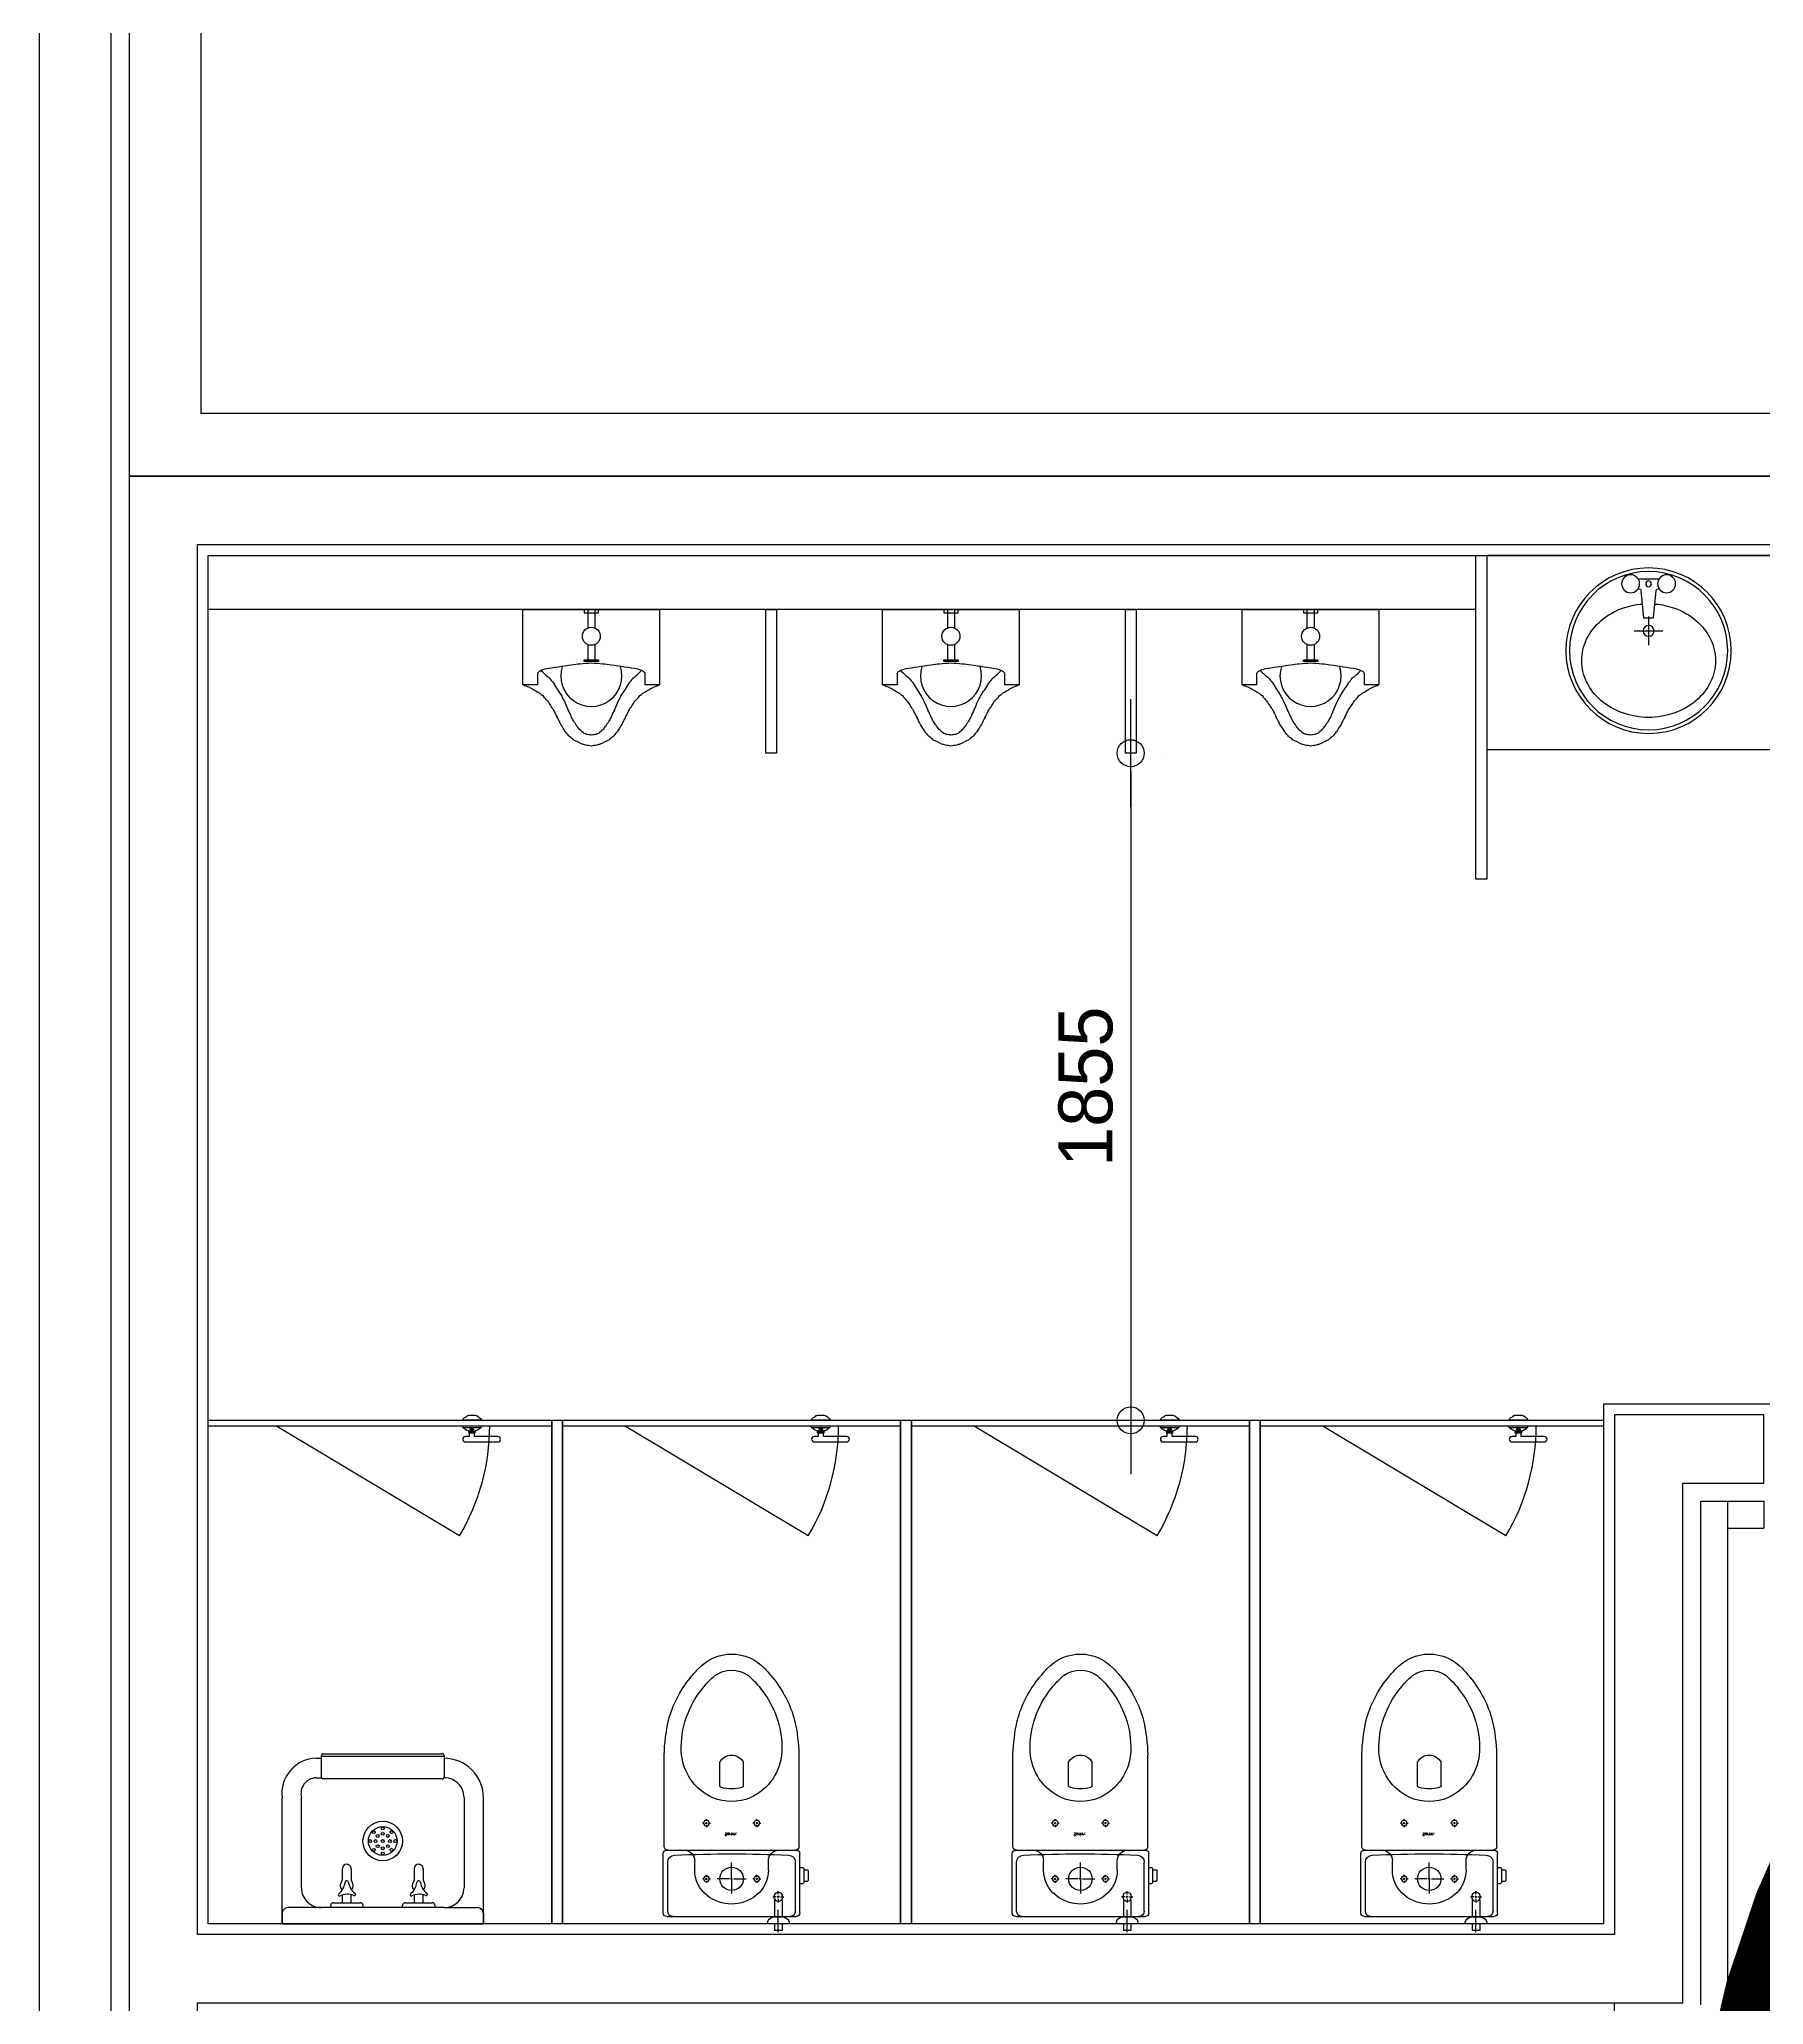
# Model space of a CAD drawing. Header units: millimetres. Extents: x 13515 to 183937, y -33900 to -660.
# Drawn here: x 57389.7 to 57464.7, y -20537.2 to -20451.7 of the extents above; entities that cross this region are included whole.
import ezdxf

# ---------------------------------------------------------------- set-up
doc = ezdxf.new("R2010")
doc.units = ezdxf.units.MM
doc.header["$LTSCALE"] = 100
doc.header["$MEASUREMENT"] = 0
doc.header["$PDSIZE"] = -10
doc.linetypes.add('HIDDEN', pattern=[2, 1, -1])
doc.layers.get('0').update_dxf_attribs({"linetype": 'CONTINUOUS'})
doc.layers.get('Defpoints').update_dxf_attribs({"color": 171, "linetype": 'CONTINUOUS'})
for name, color, linetype in [('ELE9', 9, 'CONTINUOUS'), ('LED', 7, 'CONTINUOUS'), ('TOI', 12, 'CONTINUOUS')]:
    doc.layers.add(name, color=color, linetype=linetype)
doc.styles.add('CGS', font='cgse', dxfattribs={"bigfont": 'cgs'})
doc.styles.add('DIM', font='txt.shx', dxfattribs={"height": 30})
doc.dimstyles.new('NDIM 1200', dxfattribs={"dimscale": 75, "dimtxt": 3, "dimasz": 1, "dimexe": 2, "dimexo": 2, "dimgap": 1, "dimtad": 1, "dimdec": 0, "dimdsep": 46, "dimtxsty": 'CGS', "dimblk": 'DOT0', "dimcen": 1, "dimdle": 8, "dimclrd": 256, "dimclre": 256, "dimclrt": 256, "dimadec": 0, "dimazin": 0, "dimtfac": 1, "dimtdec": 0, "dimtix": 1, "dimtmove": 2, "dimatfit": 3, "dimldrblk": 'DOT0', "dimfxl": 1, "dimtolj": 1, "dimtzin": 0, "dimlwd": -1, "dimlwe": -1, "dimarcsym": 0})

# ---------------------------------------------------------------- blocks, each defined once
blk = doc.blocks.new('DOT0')
blk.add_line((-3, 0), (3, 0))
at = {"color": 6}
blk.add_circle((0, 0), 0.75, dxfattribs=at)
blk = doc.blocks.new('*D149')
at = {"layer": 'Defpoints', "color": 0, "ltscale": 0.1, "transparency": 16777216}
for p in [(37166959.7, 561276.3), (37166959.7, 559421.3), (37166959.7, 559421.3)]:
    blk.add_point(p, dxfattribs=at)
at = {"layer": 'ELE9', "ltscale": 0.1, "transparency": 16777216}
for p, q in [((37167059.7, 561276.3), (37167059.7, 561276.3)), ((37166959.7, 561226.3), (37166959.7, 559471.3)), ((37167059.7, 559421.3), (37167059.7, 559421.3))]:
    blk.add_line(p, q, dxfattribs=at)
at = {"layer": 'ELE9', "ltscale": 0.1, "transparency": 16777216, "xscale": 50, "yscale": 50, "zscale": 50}
for p, rotation in [((37166959.7, 561276.3), 90), ((37166959.7, 559421.3), 270)]:
    blk.add_blockref('DOT0', p, dxfattribs=dict(at, rotation=rotation))
at = {"layer": 'ELE9', "ltscale": 0.1, "transparency": 16777216, "insert": (37166834.7, 560348.8), "char_height": 150, "attachment_point": 5, "rotation": 90, "style": 'CGS'}
blk.add_mtext('\\A1;1855', dxfattribs=at)
blk = doc.blocks.new('A$C154D126E')
at = {"layer": 'TOI'}
for p, q in [((259.3, 430), (200.7, 430)), ((203.8, 402), (200.7, 402)), ((216, 321), (208.8, 397.5)), ((251.2, 397.5), (244, 321)), ((259.3, 402), (256.2, 402)), ((270, 285), (190, 285)), ((244, 321), (216, 321)), ((230, 325), (230, 245))]:
    blk.add_line(p, q, dxfattribs=at)
for centre, radius in [((230, 230), 230), ((230, 230), 220), ((180, 416), 25), ((280, 416), 25), ((230, 416), 8), ((230, 285), 15)]:
    blk.add_circle(centre, radius, dxfattribs=at)
for centre, radius, start, end in [((203.8, 397), 5, 5.3909, 90), ((256.2, 397), 5, 90, 174.6091), ((219.6, 171.6), 187.1, 109.3849, 130.3466), ((230, 142.1), 218.4, 94.6377, 109.3849), ((230, 142.1), 218.4, 70.6151, 85.3623), ((240.4, 171.6), 187.1, 49.6534, 70.6151), ((203.6, 190.5), 162.4, 130.3466, 154.0053), ((256.4, 190.5), 162.4, 25.9947, 49.6534), ((178.9, 202.5), 134.9, 154.0053, 180), ((281.1, 202.5), 134.9, 0, 25.9947), ((178.9, 202.5), 134.9, 180, 205.9947), ((281.1, 202.5), 134.9, 334.0053, 0), ((203.6, 214.5), 162.4, 205.9947, 229.6534), ((256.4, 214.5), 162.4, 310.3466, 334.0053), ((219.6, 233.4), 187.1, 229.6534, 250.6151), ((230, 262.9), 218.4, 250.6151, 270), ((230, 262.9), 218.4, 270, 289.3849), ((240.4, 233.4), 187.1, 289.3849, 310.3466)]:
    blk.add_arc(centre, radius, start, end, dxfattribs=at)
blk = doc.blocks.new('A$C43632D92')
at = {"layer": 'TOI'}
for p, q in [((0, 0), (0, 210)), ((0, 210), (40, 210)), ((40, 210), (40, 180)), ((340, 180), (340, 210)), ((340, 210), (380, 210)), ((380, 210), (380, 0)), ((170, 140), (170, 145)), ((170, 145), (210, 145)), ((210, 140), (170, 140)), ((180, 97.9), (180, 140)), ((200, 97.9), (200, 140)), ((210, 145), (210, 140)), ((210, 10), (170, 10)), ((170, 10), (170, 0)), ((180, 0), (180, 52.1)), ((200, 0), (200, 52.1)), ((210, 0), (210, 10)), ((380, 0), (0, 0))]:
    blk.add_line(p, q, dxfattribs=at)
blk.add_circle((190, 75), 25, dxfattribs=at)
for centre, radius, start, end in [((-81.6, 453.3), 229.3, 324.4623, 330.6756), ((29.5, 426.8), 123.6, 315.9946, 324.4623), ((107.9, 393.7), 44.6, 299.7449, 315.9946), ((56.6, 564.7), 218.4, 292.4234, 299.7449), ((109, 366), 58, 315, 326.2948), ((79.3, 435.7), 128.2, 307.4131, 315), ((154.9, 425.6), 51.6, 281.3099, 292.4234), ((165.5, 362.9), 18.4, 284.0362, 307.4131), ((165.4, 502.9), 125.3, 274.1849, 281.3099), ((175.7, 407.4), 59.1, 271.0416, 284.0362), ((214.6, 502.9), 125.3, 258.6901, 265.8151), ((204.3, 407.4), 59.1, 255.9638, 268.9584), ((214.5, 362.9), 18.4, 232.5869, 255.9638), ((225.1, 425.6), 51.6, 247.5766, 258.6901), ((300.7, 435.7), 128.2, 225, 232.5869), ((323.4, 564.7), 218.4, 240.2551, 247.5766), ((271, 366), 58, 213.7052, 225), ((272.1, 393.7), 44.6, 224.0054, 240.2551), ((350.6, 426.8), 123.6, 215.5377, 224.0054), ((461.6, 453.3), 229.3, 209.3244, 215.5377), ((273, 139), 235, 143.1301, 150.3962), ((278.1, 195.4), 210.8, 150.3962, 156.3307), ((-107.6, 413.2), 232.1, 330.6756, 336.3307), ((426.5, 133.1), 334.5, 153.9528, 158.6261), ((-67.1, 379.1), 217, 332.8234, 338.6261), ((-23.9, 395.4), 185.3, 329.0362, 332.8234), ((-153.2, 506.9), 353.6, 326.2948, 329.0362), ((533.2, 506.9), 353.6, 210.9638, 213.7052), ((403.9, 395.4), 185.3, 207.1766, 210.9638), ((447.1, 379.1), 217, 201.3739, 207.1766), ((-46.5, 133.1), 334.5, 21.3739, 26.0472), ((487.6, 413.2), 232.1, 203.6693, 209.3244), ((102, 195.4), 210.8, 23.6693, 29.6038), ((107, 139), 235, 29.6038, 36.8699), ((51.6, 153.4), 71.7, 111.8014, 120.032), ((246.6, -112.4), 399.5, 120.032, 123.6901), ((93.3, 182.6), 69, 123.6901, 132.5011), ((143, 174), 110, 132.5011, 143.1301), ((1291.9, -519.1), 1407.5, 147.2854, 149.0362), ((190, 185), 85, 341.9686, 198.0314), ((268.1, 163.1), 178.6, 149.0362, 153.9528), ((111.9, 163.1), 178.6, 26.0472, 30.9638), ((-911.9, -519.1), 1407.5, 30.9638, 32.7146), ((237, 174), 110, 36.8699, 47.4989), ((286.7, 182.6), 69, 47.4989, 56.3099), ((133.4, -112.4), 399.5, 56.3099, 59.968), ((328.4, 153.4), 71.7, 59.968, 68.1986), ((69.9, 35.3), 188.1, 106.7218, 111.8014), ((46.1, 180), 6.05, 180, 225), ((61.8, 195.7), 28.3, 225, 245.3815), ((254.9, -34.9), 289.7, 128.5584, 135), ((69.1, 211.7), 45.9, 245.3815, 259.992), ((388.3, 2020.6), 1882.7, 259.992, 262.267), ((141.5, 148.5), 79.9, 135, 147.2854), ((-8.3, 2020.6), 1882.7, 277.733, 280.008), ((238.5, 148.5), 79.9, 32.7146, 45), ((125.2, -34.9), 289.7, 45, 51.4416), ((310.9, 211.7), 45.9, 280.008, 294.6185), ((318.2, 195.7), 28.3, 294.6185, 315), ((334, 180), 6.05, 315, 0), ((310.1, 35.3), 188.1, 68.1986, 73.2782), ((206.3, 680.3), 530.2, 262.267, 264.8056), ((246.1, 1117.1), 968.7, 264.8056, 266.6834), ((134, 1117.1), 968.7, 273.3166, 275.1944), ((173.7, 680.3), 530.2, 275.1944, 277.733)]:
    blk.add_arc(centre, radius, start, end, dxfattribs=at)
blk = doc.blocks.new('A$C826036f8')
at = {"layer": 'TOI'}
for p, q in [((472.6, 560.7), (122.6, 560.7)), ((444.6, 560.7), (472.6, 560.7)), ((472.6, 0.7), (472.6, 560.7)), ((121.6, 506.7), (372.6, 506.7)), ((427.6, 451.7), (427.6, 543.7)), ((0, 115.4), (0, 446.1)), ((5, 451.1), (64.8, 451.1)), ((7.3, 451.1), (7.3, 110.4)), ((12.6, 450.7), (12.6, 451.1)), ((66.6, 450.8), (66.6, 451.7)), ((69.8, 446.1), (69.8, 280.7)), ((427.6, 451.7), (427.6, 109.7)), ((319.5, 392.9), (350.4, 392.9)), ((414, 392.9), (391.7, 392.9)), ((414, 368.8), (414, 418.5)), ((414, 343), (414, 392.6)), ((421, 425.5), (427.6, 425.5)), ((349.9, 368.6), (319.5, 368.6)), ((414, 368.6), (392.5, 368.6)), ((427.6, 336), (421, 336)), ((69.8, 280.7), (69.8, 115.4)), ((427.6, 280.7), (427.6, 17.7)), ((421, 225.5), (427.6, 225.5)), ((319.5, 192.9), (350.4, 192.9)), ((349.9, 168.6), (319.5, 168.6)), ((414, 192.9), (391.7, 192.9)), ((414, 168.6), (392.5, 168.6)), ((414, 168.8), (414, 218.5)), ((414, 192.6), (414, 202.7)), ((414, 143), (414, 192.6)), ((64.8, 110.4), (5, 110.4)), ((12.6, 95.7), (12.6, 110.4)), ((66.6, 94.7), (66.6, 110.7)), ((427.6, 136), (421, 136)), ((372.6, 54.7), (121.6, 54.7)), ((472.6, 0.7), (122.6, 0.7)), ((444.6, 0.7), (472.6, 0.7))]:
    blk.add_line(p, q, dxfattribs=at)
for centre, radius in [((242.6, 280.7), 55), ((242.6, 280.7), 40), ((207.6, 280.7), 4), ((217.9, 305.5), 4), ((222.6, 280.7), 4), ((228.5, 294.9), 4), ((242.6, 315.7), 4), ((242.6, 300.7), 4), ((242.6, 280.7), 4), ((256.8, 294.9), 4), ((262.6, 280.7), 4), ((267.4, 305.5), 4), ((277.6, 280.7), 4), ((277.6, 280.7), 4), ((217.9, 256), 4), ((228.5, 266.6), 4), ((242.6, 260.7), 4), ((242.6, 245.7), 4), ((256.8, 266.6), 4), ((267.4, 256), 4)]:
    blk.add_circle(centre, radius, dxfattribs=at)
for centre, radius, start, end in [((122.6, 450.7), 110, 89.9982, 180.0006), ((444.6, 543.7), 17, 134.9919, 180.0097), ((444.6, 543.7), 17, 90.0017, 134.9843), ((121.6, 451.7), 55, 90.0002, 134.9954), ((372.6, 451.7), 55, 359.9999, 89.9989), ((5, 446.1), 5, 134.9909, 180.0106), ((5, 446.1), 5, 89.9996, 134.9847), ((64.8, 446.1), 5, 45.0056, 90.0043), ((121.6, 451.7), 55, 134.9975, 180.003), ((64.8, 446.1), 5, 359.9994, 44.999), ((319.5, 380.7), 12.2, 89.9999, 180), ((350.4, 399.9), 7, 270.0002, 309.7429), ((358, 380.8), 4.93, 89.9227, 179.9227), ((366.5, 380.5), 18.2, 48.6619, 129.7429), ((350.3, 433.2), 48.1, 279.205, 321.3199), ((391, 401.6), 3.4, 334.4025, 154.4025), ((438.6, 382.2), 48.1, 158.0879, 204.8723), ((421, 418.5), 7, 90.0011, 180.0133), ((319.5, 380.7), 12.2, 180, 270), ((349.9, 361.6), 7, 48.7322, 90), ((358, 380.8), 4.93, 179.9227, 269.9227), ((366.5, 380.5), 18.2, 228.732, 314.737), ((351.8, 328.1), 48.1, 39.436, 82.5243), ((392, 360.3), 3.46, 208.3975, 28.3975), ((421, 343), 7, 179.9961, 224.9991), ((421, 343), 7, 225.0259, 270.0187), ((421, 218.5), 7, 90.0011, 180.0133), ((319.5, 180.7), 12.2, 89.9999, 180), ((319.5, 180.7), 12.2, 180, 270), ((349.9, 161.6), 7, 48.7322, 90), ((350.4, 199.9), 7, 270.0002, 309.7429), ((358, 180.8), 4.93, 89.9227, 179.9227), ((358, 180.8), 4.93, 179.9227, 269.9227), ((366.5, 180.5), 18.2, 228.732, 314.737), ((366.5, 180.5), 18.2, 48.6619, 129.7429), ((350.3, 233.2), 48.1, 279.205, 321.3199), ((351.8, 128.1), 48.1, 39.436, 82.5243), ((391, 201.6), 3.4, 64.4025, 154.4025), ((438.6, 182.2), 48.1, 158.0879, 204.8723), ((391, 201.6), 3.4, 334.4025, 64.4025), ((5, 115.4), 5, 179.9996, 225), ((5, 115.4), 5, 225.0046, 270.0026), ((64.8, 115.4), 5, 269.9997, 314.9814), ((64.8, 115.4), 5, 314.9887, 0.0139), ((372.6, 109.7), 55, 270.0023, 0.0041), ((392, 160.3), 3.46, 208.3975, 28.3975), ((421, 143), 7, 180.0077, 269.9531), ((106.1, 95.9), 93.5, 180.1263, 230.4284), ((110.5, 97.2), 43.9, 183.2773, 284.6808), ((110.7, 98.1), 98.1, 229.1877, 277.0084), ((444.6, 17.7), 17, 179.9787, 225.0179), ((444.6, 17.8), 17, 225.0343, 269.9962)]:
    blk.add_arc(centre, radius, start, end, dxfattribs=at)
blk = doc.blocks.new('A$C3F015CE3')
at = {"layer": 'TOI'}
for p, q in [((354.8, 750), (354.8, 768.6)), ((375.3, 768.6), (354.8, 768.6)), ((365, 773.2), (365, 710.9)), ((375.3, 750), (375.3, 768.6)), ((45, 720), (45, 555)), ((55, 730), (415, 730)), ((57.5, 715), (57.5, 579)), ((335, 746), (335, 750)), ((382.6, 732), (347.4, 732)), ((354.8, 683), (354.8, 732)), ((375.3, 683), (375.3, 732)), ((395, 746), (395, 750)), ((412.5, 715), (412.5, 579)), ((425, 720), (425, 555)), ((235, 631), (235, 665.5)), ((235, 626), (235, 660.5)), ((359, 675), (349.5, 675)), ((359, 675), (349.5, 675)), ((368, 675), (362, 675)), ((368, 675), (362, 675)), ((365, 681), (365, 690.5)), ((365, 681), (365, 690.5)), ((365, 678), (365, 672)), ((365, 678), (365, 672)), ((365, 669), (365, 659.5)), ((365, 669), (365, 659.5)), ((371, 675), (380.5, 675)), ((371, 675), (380.5, 675)), ((159, 625), (154, 625)), ((162, 625), (168, 625)), ((165, 631), (165, 636)), ((165, 628), (165, 622)), ((165, 619), (165, 614)), ((171, 625), (176, 625)), ((229, 625), (194.5, 625)), ((238, 625), (232, 625)), ((235, 628), (235, 622)), ((235, 623), (235, 617)), ((235, 619), (235, 584.5)), ((235, 614), (235, 579.5)), ((241, 625), (275.5, 625)), ((299, 625), (294, 625)), ((308, 625), (302, 625)), ((305, 631), (305, 636)), ((305, 628), (305, 622)), ((305, 619), (305, 614)), ((311, 625), (316, 625)), ((425, 637.9), (433.5, 637.9)), ((435.5, 595.9), (435.5, 635.9)), ((435.5, 631.9), (445.8, 631.9)), ((447.8, 601.9), (447.8, 629.9)), ((132.5, 600.6), (132.5, 575)), ((337.5, 600.6), (337.5, 575)), ((425, 593.9), (433.5, 593.9)), ((435.5, 599.9), (445.8, 599.9)), ((47.5, 535), (47.5, 280)), ((52.5, 545), (417.5, 545)), ((55, 545), (415, 545)), ((422.5, 535), (422.5, 280)), ((159, 470), (154, 470)), ((162, 470), (168, 470)), ((165, 476), (165, 481)), ((165, 473), (165, 467)), ((165, 464), (165, 459)), ((171, 470), (176, 470)), ((299, 470), (294, 470)), ((308, 470), (302, 470)), ((305, 476), (305, 481)), ((305, 473), (305, 467)), ((305, 464), (305, 459)), ((311, 470), (316, 470)), ((202, 366), (202, 301)), ((268, 366), (268, 301))]:
    blk.add_line(p, q, dxfattribs=at)
for centre, radius in [((365, 675), 12.5), ((165, 625), 8), ((305, 625), 8), ((165, 470), 8), ((305, 470), 8)]:
    blk.add_circle(centre, radius, dxfattribs=at)
for centre, radius, start, end in [((55, 720), 10, 90, 180), ((72.5, 715), 15, 90, 180), ((352.4, 748.9), 17.6, 189.469, 253.5331), ((377.6, 748.9), 17.6, 286.4669, 350.531), ((397.5, 715), 15, 0, 90), ((415, 720), 10, 0, 90), ((222.5, 600.6), 90, 128.6822, 180), ((235, 585), 110, 51.3178, 128.6822), ((235, 625), 32.5, 90, 270), ((235, 625), 32.5, 270, 90), ((247.5, 600.6), 90, 0, 51.3178), ((433.5, 635.9), 2, 0, 90), ((445.8, 629.9), 2, 0, 90), ((445.8, 601.9), 2, 270, 0), ((55, 555), 10, 180, 270), ((77.5, 579), 20, 180, 267.4985), ((233.8, 4155.6), 3600, 267.4985, 270.0199), ((102.5, 575), 30, 270, 0), ((236.3, 4155.6), 3600, 269.9801, 272.5015), ((367.5, 575), 30, 180, 270), ((392.5, 579), 20, 272.5015, 0), ((415, 555), 10, 270, 0), ((433.5, 595.9), 2, 270, 0), ((57.5, 535), 10, 90, 180), ((412.5, 535), 10, 0, 90), ((244.9, 263.3), 150, 114.336, 177.4508), ((235, 270), 140, 68.2132, 111.7868), ((225.1, 263.3), 150, 2.5492, 65.664), ((207, 366), 5, 90, 180), ((235, 274.4), 100.6, 73.8382, 106.1618), ((263, 366), 5, 0, 90), ((547.3, 295.1), 500, 181.7364, 192.7267), ((235, 318.2), 37.2, 207.5632, 332.4368), ((-77.3, 295.1), 500, 347.2733, 358.2636), ((354.9, 261.3), 260, 178.084, 219.7652), ((115.1, 261.3), 260, 320.2348, 1.916), ((354.9, 261.3), 305, 194.4886, 219.7652), ((115.1, 261.3), 305, 320.2348, 345.5114), ((315.4, 214.5), 245, 216.6852, 225.2345), ((315.4, 214.5), 200, 216.6852, 230.5715), ((235, 125), 80, 234.3409, 305.6591), ((154.6, 214.5), 200, 309.4285, 323.3148), ((154.6, 214.5), 245, 314.7655, 323.3148), ((235, 125), 125, 222.5102, 317.4898)]:
    blk.add_arc(centre, radius, start, end, dxfattribs=at)
at = {"layer": 'TOI', "style": 'DIM'}
for s, height, p in [('S', 8, (216.2, 497.2)), ('erim', 8, (222.7, 497.2)), ('㉿', 4, (246, 497.2))]:
    blk.add_text(s, height=height, dxfattribs=at).set_placement(p)
blk = doc.blocks.new('B2FF')
at = {"layer": 'ELE9', "ltscale": 0.1}
for p, q in [((37167919.7, 561676.3), (37164394.7, 561676.3)), ((37165093.1, 559100.1), (37164582.3, 559406.3)), ((37165102.2, 559401.3), (37165153.2, 559401.3)), ((37166063.1, 559100.1), (37165552.3, 559406.3)), ((37166072.2, 559401.3), (37166123.2, 559401.3)), ((37167033.1, 559100.1), (37166522.3, 559406.3)), ((37167042.2, 559401.3), (37167093.2, 559401.3)), ((37168003.1, 559100.1), (37167492.3, 559406.3)), ((37168012.2, 559401.3), (37168063.2, 559401.3)), ((37165137.7, 559387.8), (37165117.7, 559387.8)), ((37165135.2, 559386.3), (37165137.7, 559387.8)), ((37165135.2, 559376.3), (37165135.2, 559386.3)), ((37165187.9, 559376.3), (37165135.2, 559376.3)), ((37165137.7, 559389.3), (37165137.7, 559391.8)), ((37166107.7, 559387.8), (37166087.7, 559387.8)), ((37166105.2, 559386.3), (37166107.7, 559387.8)), ((37166105.2, 559376.3), (37166105.2, 559386.3)), ((37166157.9, 559376.3), (37166105.2, 559376.3)), ((37166107.7, 559389.3), (37166107.7, 559391.8)), ((37167077.7, 559387.8), (37167057.7, 559387.8)), ((37167075.2, 559386.3), (37167077.7, 559387.8)), ((37167075.2, 559376.3), (37167075.2, 559386.3)), ((37167127.9, 559376.3), (37167075.2, 559376.3)), ((37167077.7, 559389.3), (37167077.7, 559391.8)), ((37168047.7, 559387.8), (37168027.7, 559387.8)), ((37168045.2, 559386.3), (37168047.7, 559387.8)), ((37168045.2, 559376.3), (37168045.2, 559386.3)), ((37168097.9, 559376.3), (37168045.2, 559376.3)), ((37168047.7, 559389.3), (37168047.7, 559391.8))]:
    blk.add_line(p, q, dxfattribs=at)
for points in [[(37172249.7, 566846.3), (37163924.7, 566846.3), (37163924.7, 537696.3)], [(37163924.7, 537696.3), (37164124.7, 537696.3), (37164124.7, 566846.3)], [(37164174.7, 566596.3), (37164174.7, 562046.3), (37171274.7, 562046.3), (37171274.7, 562646.3), (37171074.7, 562646.3), (37171074.7, 562221.3), (37164374.7, 562221.3), (37164374.7, 566596.3)], [(37164364.7, 557041.3), (37164364.7, 557801.3), (37168494.7, 557801.3), (37168494.7, 559246.3), (37168719.7, 559246.3), (37168719.7, 559436.3), (37168304.7, 559436.3), (37168304.7, 557991.3), (37164364.7, 557991.3), (37164364.7, 561856.3), (37169679.7, 561856.3), (37169679.7, 559436.3), (37169619.7, 559436.3), (37169619.7, 559246.3), (37170234.7, 559246.3), (37170234.7, 559436.3), (37169869.7, 559436.3), (37169869.7, 561856.3), (37171034.7, 561856.3), (37171034.7, 559246.3), (37171224.7, 559246.3), (37171224.7, 562046.3), (37164174.7, 562046.3), (37164174.7, 554046.3)], [(37168749.7, 559271.3), (37168749.7, 559466.3), (37168274.7, 559466.3), (37168274.7, 558021.3), (37164394.7, 558021.3), (37164394.7, 561826.3), (37169649.7, 561826.3), (37169649.7, 559466.3), (37169589.7, 559466.3), (37169589.7, 559271.3)], [(37168544.7, 559196.3), (37168719.7, 559196.3)], [(37168544.7, 557796.3), (37168544.7, 559196.3)], [(37168619.7, 557796.3), (37168619.7, 559196.3)], [(37168719.7, 559196.3), (37168719.7, 559121.3)], [(37168619.7, 559121.3), (37168719.7, 559121.3)], [(37168304.7, 557041.3), (37168304.7, 557801.3)]]:
    blk.add_lwpolyline(points, dxfattribs=at)
for points in [[(37167919.7, 561826.3), (37167949.7, 561826.3), (37167949.7, 560926.3), (37167919.7, 560926.3)], [(37167949.7, 561286.3), (37169649.7, 561286.3), (37169649.7, 561826.3), (37167949.7, 561826.3)], [(37165944.7, 561676.3), (37165974.7, 561676.3), (37165974.7, 561276.3), (37165944.7, 561276.3)], [(37166944.7, 561676.3), (37166974.7, 561676.3), (37166974.7, 561276.3), (37166944.7, 561276.3)], [(37164394.7, 558021.3), (37164394.7, 559421.3), (37165349.7, 559421.3), (37165349.7, 558021.3)], [(37164394.7, 558021.3), (37164394.7, 559406.3), (37165349.7, 559406.3), (37165349.7, 558021.3)], [(37165349.7, 559421.3), (37165379.7, 559421.3), (37165379.7, 558021.3), (37165349.7, 558021.3)], [(37165379.7, 558021.3), (37165379.7, 559421.3), (37166319.7, 559421.3), (37166319.7, 558021.3)], [(37165379.7, 558021.3), (37165379.7, 559406.3), (37166319.7, 559406.3), (37166319.7, 558021.3)], [(37166319.7, 559421.3), (37166349.7, 559421.3), (37166349.7, 558021.3), (37166319.7, 558021.3)], [(37166349.7, 558021.3), (37166349.7, 559421.3), (37167289.7, 559421.3), (37167289.7, 558021.3)], [(37166349.7, 558021.3), (37166349.7, 559406.3), (37167289.7, 559406.3), (37167289.7, 558021.3)], [(37167289.7, 559421.3), (37167319.7, 559421.3), (37167319.7, 558021.3), (37167289.7, 558021.3)], [(37167319.7, 558021.3), (37167319.7, 559421.3), (37168274.7, 559421.3), (37168274.7, 558021.3)], [(37167319.7, 558021.3), (37167319.7, 559406.3), (37168274.7, 559406.3), (37168274.7, 558021.3)]]:
    blk.add_lwpolyline(points, close=True, dxfattribs=at)
for points in [[(37165101.2, 559421.3, -0.106445), (37165106.9, 559429.5, 0.296117), (37165114.6, 559434.2, -0.043036), (37165118.5, 559435.3), (37165137, 559435.3, -0.249566), (37165154.2, 559421.3)], [(37165154.2, 559406.3), (37165153.2, 559401.3, -0.431373), (37165102.2, 559401.3), (37165101.2, 559406.3)], [(37166071.2, 559421.3, -0.106445), (37166076.9, 559429.5, 0.296117), (37166084.6, 559434.2, -0.043036), (37166088.5, 559435.3), (37166107, 559435.3, -0.249566), (37166124.2, 559421.3)], [(37166124.2, 559406.3), (37166123.2, 559401.3, -0.431373), (37166072.2, 559401.3), (37166071.2, 559406.3)], [(37167041.2, 559421.3, -0.106445), (37167046.9, 559429.5, 0.296117), (37167054.6, 559434.2, -0.043036), (37167058.5, 559435.3), (37167077, 559435.3, -0.249566), (37167094.2, 559421.3)], [(37167094.2, 559406.3), (37167093.2, 559401.3, -0.431373), (37167042.2, 559401.3), (37167041.2, 559406.3)], [(37168011.2, 559421.3, -0.106445), (37168016.9, 559429.5, 0.296117), (37168024.6, 559434.2, -0.043036), (37168028.5, 559435.3), (37168047, 559435.3, -0.249566), (37168064.2, 559421.3)], [(37168064.2, 559406.3), (37168063.2, 559401.3, -0.431373), (37168012.2, 559401.3), (37168011.2, 559406.3)]]:
    blk.add_lwpolyline(points, format="xyb", close=True, dxfattribs=at)
for points in [[(37165117.7, 559391.8), (37165117.7, 559389.3), (37165137.7, 559389.3), (37165117.7, 559389.3), (37165117.7, 559387.8), (37165120.2, 559386.3), (37165135.2, 559386.3), (37165120.2, 559386.3), (37165120.2, 559376.3), (37165109.7, 559376.3, 1), (37165109.7, 559361.3), (37165199.7, 559361.3, 1), (37165199.7, 559376.3), (37165187.2, 559376.3)], [(37166087.7, 559391.8), (37166087.7, 559389.3), (37166107.7, 559389.3), (37166087.7, 559389.3), (37166087.7, 559387.8), (37166090.2, 559386.3), (37166105.2, 559386.3), (37166090.2, 559386.3), (37166090.2, 559376.3), (37166079.7, 559376.3, 1), (37166079.7, 559361.3), (37166169.7, 559361.3, 1), (37166169.7, 559376.3), (37166157.2, 559376.3)], [(37167057.7, 559391.8), (37167057.7, 559389.3), (37167077.7, 559389.3), (37167057.7, 559389.3), (37167057.7, 559387.8), (37167060.2, 559386.3), (37167075.2, 559386.3), (37167060.2, 559386.3), (37167060.2, 559376.3), (37167049.7, 559376.3, 1), (37167049.7, 559361.3), (37167139.7, 559361.3, 1), (37167139.7, 559376.3), (37167127.2, 559376.3)], [(37168027.7, 559391.8), (37168027.7, 559389.3), (37168047.7, 559389.3), (37168027.7, 559389.3), (37168027.7, 559387.8), (37168030.2, 559386.3), (37168045.2, 559386.3), (37168030.2, 559386.3), (37168030.2, 559376.3), (37168019.7, 559376.3, 1), (37168019.7, 559361.3), (37168109.7, 559361.3, 1), (37168109.7, 559376.3), (37168097.2, 559376.3)]]:
    blk.add_lwpolyline(points, format="xyb", dxfattribs=at)
for centre in [(37164577.1, 559406.3), (37165547.1, 559406.3), (37166517.1, 559406.3), (37167487.1, 559406.3)]:
    blk.add_arc(centre, 600, 329.3096, 0, dxfattribs=at)
at = {"layer": 'ELE9', "ltscale": 0.1, "extrusion": (0, 0, -1)}
for centre in [(37165127.7, 559395.6), (37166097.7, 559395.6), (37167067.7, 559395.6), (37168037.7, 559395.6)]:
    blk.add_ellipse(centre, major_axis=(6.5, 0), ratio=0.193008, dxfattribs=at)
at = {"layer": 'ELE9', "ltscale": 0.1, "xscale": -1}
blk.add_blockref('A$C154D126E', (37168629.7, 561331.3), dxfattribs=at)
at = {"layer": 'ELE9', "ltscale": 0.1}
for name, p, rotation in [('A$C43632D92', (37165649.7, 561676.3), 180), ('A$C43632D92', (37166649.7, 561676.3), 180), ('A$C43632D92', (37167649.7, 561676.3), 180), ('A$C826036f8', (37164599, 558494), 270)]:
    blk.add_blockref(name, p, dxfattribs=dict(at, rotation=rotation))
at = {"layer": 'ELE9', "ltscale": 0.1, "xscale": -1, "rotation": 180}
for p in [(37165614.7, 558771.3), (37166584.7, 558771.3), (37167554.7, 558771.3)]:
    blk.add_blockref('A$C3F015CE3', p, dxfattribs=at)
at = {"layer": 'ELE9', "ltscale": 0.1}
dim = blk.add_linear_dim(base=(37166959.7, 559421.3), p1=(37166959.7, 561276.3), p2=(37166959.7, 559421.3), angle=270, dimstyle='NDIM 1200', override={"dimscale": 50, "dimclrd": 256, "dimclre": 256, "dimclrt": 256}, dxfattribs=at)
dim.commit()
dim.dimension.update_dxf_attribs({"geometry": '*D149', "text_midpoint": (37166834.7, 560348.8)})

msp = doc.modelspace()

# ---------------------------------------------------------------- block references
at = {"xscale": 0.01565177005511743, "yscale": 0.01565177005511743, "zscale": 0.01565177005511743}
msp.add_blockref('B2FF', (-524291.512, -29267.715), dxfattribs=at)

# ---------------------------------------------------------------- next in the draw order: linework, layer by layer
at = {"layer": 'LED', "color": 6, "linetype": 'HIDDEN', "ltscale": 0.3, "const_width": 8}
msp.add_lwpolyline([(57465.452, -20660.8, 0.414214), (57505.452, -20700.8), (57563.788, -20700.8, 0.414214), (57603.788, -20660.8), (57603.788, -20548.245, 0.414214), (57563.788, -20508.245), (57505.452, -20508.245, 0.414214), (57465.452, -20548.245)], format="xyb", close=True, dxfattribs=at)

doc.saveas('drawing.dxf')
